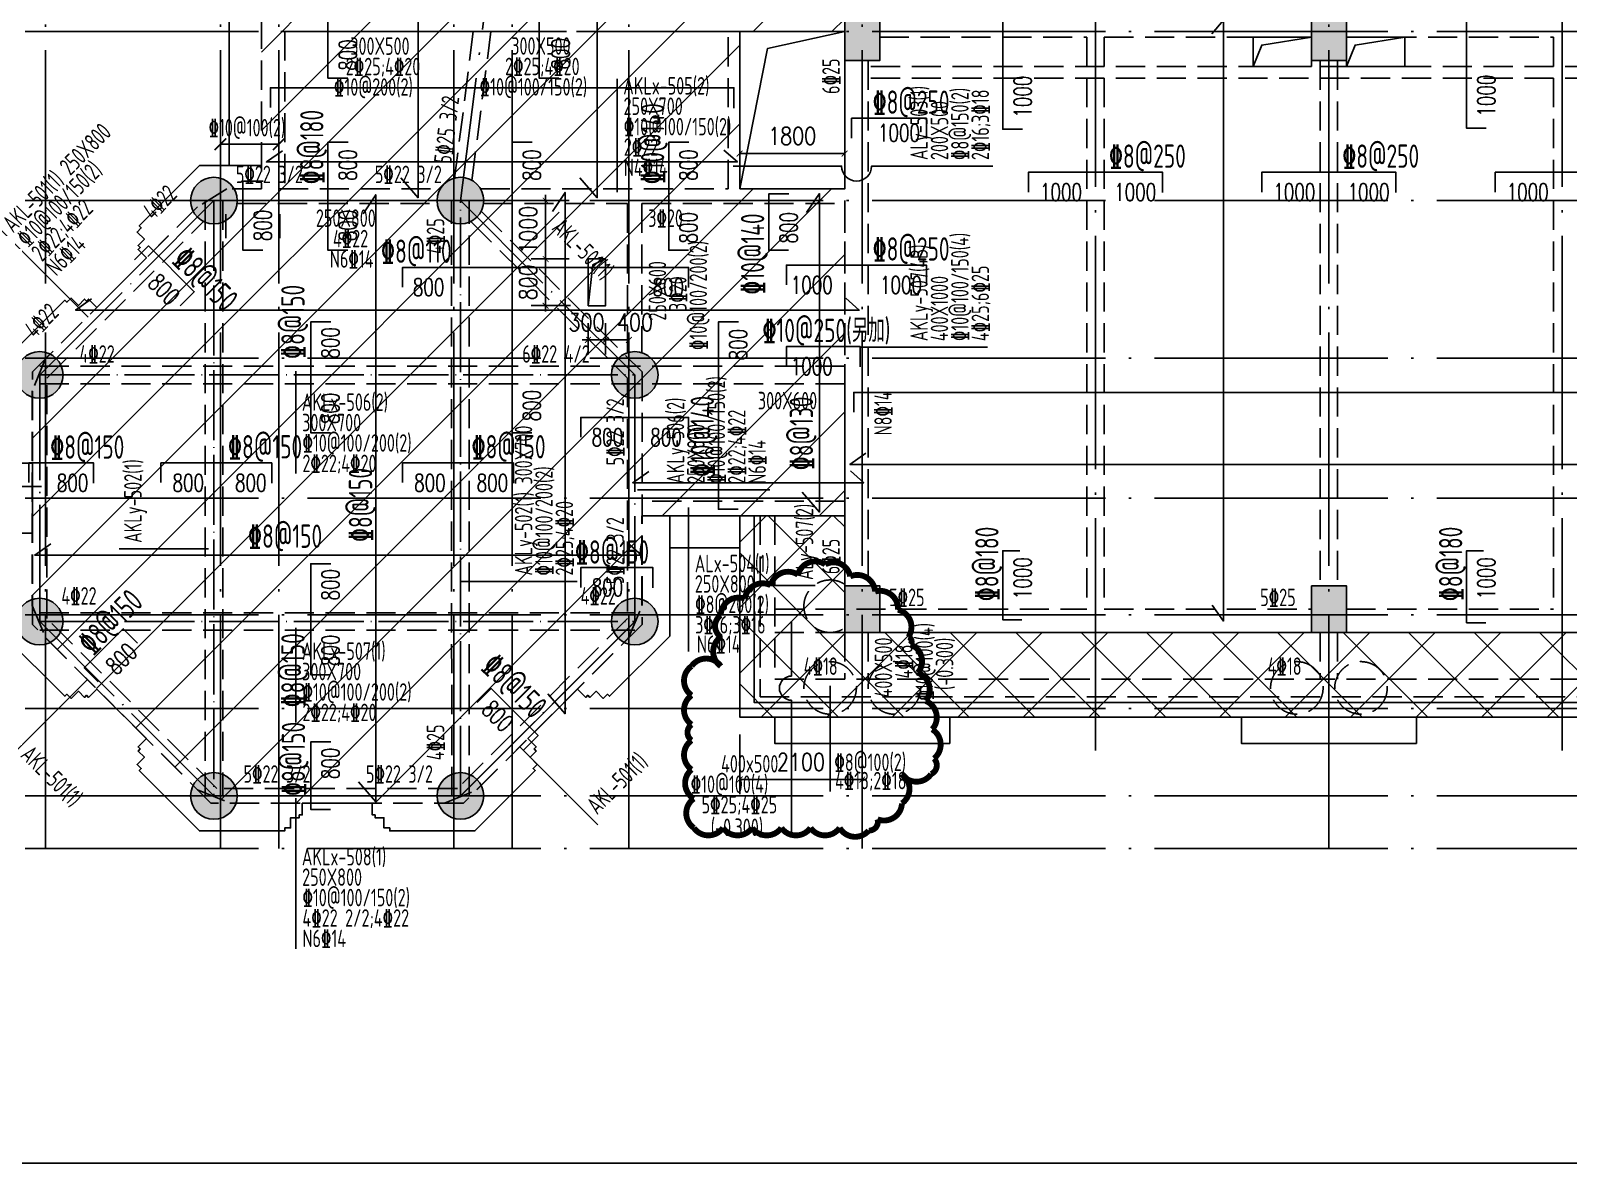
# Model space of a CAD drawing. Header units: millimetres. Extents: x 2998490 to 15040601, y 444546 to 7822218.
# Drawn here: x 14138018 to 14164373, y 7527814 to 7547220 of the extents above; entities that cross this region are included whole.
import ezdxf

# ---------------------------------------------------------------- set-up
doc = ezdxf.new("R2010")
doc.units = ezdxf.units.MM
doc.header["$LTSCALE"] = 2000
doc.linetypes.add('DASH', pattern=[0.35, 0.25, -0.1])
doc.linetypes.add('DOTE', pattern=[2.42, 2, -0.2, 0.02, -0.2])
for name, color, linetype in [('3-AXIS', 3, 'Continuous'), ('3-ban', 84, 'Continuous'), ('3-ban-hatch', 9, 'Continuous'), ('3-ban-rein', 1, 'Continuous'), ('3-ban-TEXT', 7, 'Continuous'), ('3-column-DOWN', 232, 'Continuous'), ('3-COLUMN-UP', 2, 'Continuous'), ('3-dcl', 3, 'Continuous'), ('3-dote', 43, 'DOTE'), ('3-HATCH', 8, 'Continuous'), ('3-liang-rein-X', 54, 'Continuous'), ('3-liang-rein-Y', 130, 'Continuous'), ('3-liang-R截面-X', 50, 'Continuous'), ('3-liang-R截面-Y', 70, 'Continuous'), ('3-liang-s-1', 44, 'Continuous'), ('3-liang-xu', 120, 'DASH'), ('3-装饰线脚', 7, 'Continuous'), ('DOTE', 9, 'DOTE'), ('图框', 7, 'Continuous')]:
    doc.layers.add(name, color=color, linetype=linetype)
doc.styles.add('DIM_FONT', font='SIMPLEX', dxfattribs={"width": 0.8, "bigfont": 'HZTXT'})
doc.styles.add('TJ1', font='tj-romans1.shx', dxfattribs={"width": 0.8, "bigfont": 'tj-hztxt1.shx'})
doc.styles.add('TSSD_Rein', font='Tssdeng.shx', dxfattribs={"width": 0.7, "bigfont": 'hztxt.shx'})
doc.dimstyles.new('DIMN100', dxfattribs={"dimtxt": 300, "dimasz": 100, "dimexe": 250, "dimexo": 300, "dimgap": 150, "dimtad": 1, "dimdec": 0, "dimzin": 0, "dimdsep": 46, "dimtxsty": 'DIM_FONT', "dimblk": 'ARCHTICK', "dimcen": 0.09, "dimclrt": 7, "dimazin": 2, "dimtfac": 1, "dimtdec": 0, "dimtix": 1, "dimtmove": 2, "dimatfit": 3, "dimldrblk": 'ARCHTICK', "dimfxl": 0, "dimtolj": 1, "dimtzin": 0, "dimarcsym": 0})

# ---------------------------------------------------------------- blocks, each defined once
blk = doc.blocks.new('_ArchTick')
at = {"color": 0, "linetype": 'ByBlock', "const_width": 0.15}
blk.add_lwpolyline([(-0.5, -0.5), (0.5, 0.5)], dxfattribs=at)
blk = doc.blocks.new('*D1001')
at = {"layer": '3-ban', "color": 0, "lineweight": -2}
for p, q in [((14147570, 7542209), (14147570, 7541672)), ((14147870, 7542209), (14147870, 7541672)), ((14147570, 7541922), (14147470, 7541922)), ((14147570, 7541922), (14147870, 7541922)), ((14147870, 7541922), (14147970, 7541922))]:
    blk.add_line(p, q, dxfattribs=at)
at = {"layer": 'Defpoints', "color": 0}
for p in [(14147570, 7542509), (14147870, 7542509), (14147870, 7541922)]:
    blk.add_point(p, dxfattribs=at)
at = {"layer": '3-ban', "color": 0, "lineweight": -2, "xscale": 100, "yscale": 100, "zscale": 100}
blk.add_blockref('_ArchTick', (14147570, 7541922), dxfattribs=at)
at = {"layer": '3-ban', "color": 0, "lineweight": -2, "xscale": 100, "yscale": 100, "zscale": 100, "rotation": 180}
blk.add_blockref('_ArchTick', (14147870, 7541922), dxfattribs=at)
at = {"layer": '3-ban', "color": 7, "insert": (14147544, 7542222), "char_height": 300, "attachment_point": 5, "style": 'DIM_FONT'}
blk.add_mtext('\\A1;300', dxfattribs=at)
blk = doc.blocks.new('*D1002')
at = {"layer": '3-ban', "color": 0, "lineweight": -2}
for p, q in [((14147870, 7542209), (14147870, 7541672)), ((14147870, 7541922), (14148270, 7541922)), ((14148270, 7542004), (14148270, 7541672))]:
    blk.add_line(p, q, dxfattribs=at)
at = {"layer": 'Defpoints', "color": 0}
for p in [(14147870, 7542509), (14148270, 7542304), (14148270, 7541922)]:
    blk.add_point(p, dxfattribs=at)
at = {"layer": '3-ban', "color": 0, "lineweight": -2, "xscale": 100, "yscale": 100, "zscale": 100, "rotation": 180}
blk.add_blockref('_ArchTick', (14147870, 7541922), dxfattribs=at)
at = {"layer": '3-ban', "color": 0, "lineweight": -2, "xscale": 100, "yscale": 100, "zscale": 100}
blk.add_blockref('_ArchTick', (14148270, 7541922), dxfattribs=at)
at = {"layer": '3-ban', "color": 7, "insert": (14148375, 7542222), "char_height": 300, "attachment_point": 5, "style": 'DIM_FONT'}
blk.add_mtext('\\A1;400', dxfattribs=at)
blk = doc.blocks.new('*D1003')
at = {"layer": '3-ban', "color": 0, "lineweight": -2}
for p, q in [((14147247, 7544309), (14146593, 7544309)), ((14146843, 7544309), (14146843, 7544409)), ((14146843, 7544309), (14146843, 7543309)), ((14147247, 7543309), (14146593, 7543309)), ((14146843, 7543309), (14146843, 7543209))]:
    blk.add_line(p, q, dxfattribs=at)
at = {"layer": 'Defpoints', "color": 0}
for p in [(14147547, 7544309), (14146843, 7543309), (14147547, 7543309)]:
    blk.add_point(p, dxfattribs=at)
at = {"layer": '3-ban', "color": 0, "lineweight": -2, "xscale": 100, "yscale": 100, "zscale": 100}
for p, rotation in [((14146843, 7544309), 270), ((14146843, 7543309), 90)]:
    blk.add_blockref('_ArchTick', p, dxfattribs=dict(at, rotation=rotation))
at = {"layer": '3-ban', "color": 7, "insert": (14146543, 7543809), "char_height": 300, "attachment_point": 5, "rotation": 90, "style": 'DIM_FONT'}
blk.add_mtext('\\A1;1000', dxfattribs=at)
blk = doc.blocks.new('*D1004')
at = {"layer": '3-ban', "color": 0, "lineweight": -2}
for p, q in [((14147247, 7543309), (14146593, 7543309)), ((14146843, 7543309), (14146843, 7543409)), ((14146843, 7543309), (14146843, 7542509)), ((14147270, 7542509), (14146593, 7542509)), ((14146843, 7542509), (14146843, 7542409))]:
    blk.add_line(p, q, dxfattribs=at)
at = {"layer": 'Defpoints', "color": 0}
for p in [(14147547, 7543309), (14146843, 7542509), (14147570, 7542509)]:
    blk.add_point(p, dxfattribs=at)
at = {"layer": '3-ban', "color": 0, "lineweight": -2, "xscale": 100, "yscale": 100, "zscale": 100}
for p, rotation in [((14146843, 7543309), 270), ((14146843, 7542509), 90)]:
    blk.add_blockref('_ArchTick', p, dxfattribs=dict(at, rotation=rotation))
at = {"layer": '3-ban', "color": 7, "insert": (14146543, 7542909), "char_height": 300, "attachment_point": 5, "rotation": 90, "style": 'DIM_FONT'}
blk.add_mtext('\\A1;800', dxfattribs=at)
blk = doc.blocks.new('*D1073')
at = {"layer": '3-liang-rein-X', "color": 0, "lineweight": -2}
for p, q in [((14141270, 7545252), (14141270, 7545775)), ((14142270, 7545252), (14142270, 7545775)), ((14141270, 7545275), (14142270, 7545275))]:
    blk.add_line(p, q, dxfattribs=at)
at = {"layer": 'Defpoints', "color": 0}
for p in [(14142270, 7545275), (14141270, 7544652), (14142270, 7544652)]:
    blk.add_point(p, dxfattribs=at)
at = {"layer": '3-liang-rein-X', "color": 0, "lineweight": -2, "xscale": 200, "yscale": 200, "zscale": 200, "rotation": 180}
blk.add_blockref('_ArchTick', (14141270, 7545275), dxfattribs=at)
at = {"layer": '3-liang-rein-X', "color": 0, "lineweight": -2, "xscale": 200, "yscale": 200, "zscale": 200}
blk.add_blockref('_ArchTick', (14142270, 7545275), dxfattribs=at)
blk = doc.blocks.new('*D1665')
at = {"layer": '3-ban', "color": 0, "lineweight": -2}
for p, q in [((14150170, 7545374), (14150170, 7544865)), ((14151970, 7545374), (14151970, 7544865)), ((14150170, 7545115), (14151970, 7545115))]:
    blk.add_line(p, q, dxfattribs=at)
at = {"layer": 'Defpoints', "color": 0}
for p in [(14150170, 7545674), (14151970, 7545674), (14151970, 7545115)]:
    blk.add_point(p, dxfattribs=at)
at = {"layer": '3-ban', "color": 0, "lineweight": -2, "xscale": 100, "yscale": 100, "zscale": 100, "rotation": 180}
blk.add_blockref('_ArchTick', (14150170, 7545115), dxfattribs=at)
at = {"layer": '3-ban', "color": 0, "lineweight": -2, "xscale": 100, "yscale": 100, "zscale": 100}
blk.add_blockref('_ArchTick', (14151970, 7545115), dxfattribs=at)
at = {"layer": '3-ban', "color": 7, "insert": (14151070, 7545415), "char_height": 300, "attachment_point": 5, "style": 'DIM_FONT'}
blk.add_mtext('\\A1;1800', dxfattribs=at)
blk = doc.blocks.new('*D1945')
at = {"layer": '3-ban', "color": 0, "lineweight": -2}
for p, q in [((14150170, 7535159), (14150170, 7534139)), ((14152270, 7535159), (14152270, 7534139)), ((14150170, 7534389), (14152270, 7534389))]:
    blk.add_line(p, q, dxfattribs=at)
at = {"layer": 'Defpoints', "color": 0}
for p in [(14150170, 7535459), (14152270, 7535459), (14152270, 7534389)]:
    blk.add_point(p, dxfattribs=at)
at = {"layer": '3-ban', "color": 0, "lineweight": -2, "xscale": 100, "yscale": 100, "zscale": 100, "rotation": 180}
blk.add_blockref('_ArchTick', (14150170, 7534389), dxfattribs=at)
at = {"layer": '3-ban', "color": 0, "lineweight": -2, "xscale": 100, "yscale": 100, "zscale": 100}
blk.add_blockref('_ArchTick', (14152270, 7534389), dxfattribs=at)
at = {"layer": '3-ban', "color": 7, "insert": (14151220, 7534689), "char_height": 300, "attachment_point": 5, "style": 'DIM_FONT'}
blk.add_mtext('\\A1;2100', dxfattribs=at)

msp = doc.modelspace()

# ---------------------------------------------------------------- hatches: boundary and pattern name
at = {"layer": '3-ban-hatch'}
h = msp.add_hatch(dxfattribs=at)
h.set_pattern_fill('ANSI31', color=8, scale=300, style=0)
h.set_pattern_definition([(45, (14.5, 0), (-673.51921, 673.51921), [])])
h.paths.add_polyline_path([(14141970.3, 7550908.7), (14141970.3, 7544508.7), (14141381.5, 7544508.7), (14140876.7, 7544204.1), (14138273.2, 7541601.4), (14138044.1, 7541047.3), (14138044.1, 7537368.4), (14138274.4, 7536814.8), (14140876.5, 7534212.8), (14141430.6, 7533983.7), (14145109.9, 7533983.7), (14145663.9, 7534212.9), (14148265.6, 7536814.6), (14148495.3, 7537368.4), (14148495.3, 7538908.7), (14151970.3, 7538908.7), (14151970.3, 7544508.7), (14150170.3, 7544508.7), (14150170.3, 7547206.7), (14151970.3, 7547208.7), (14151970.3, 7547508.7), (14214820.3, 7547508.7), (14214820.3, 7550908.7)])
h = msp.add_hatch(dxfattribs=at)
h.set_pattern_fill('ANSI37', color=8, scale=250, style=0)
h.paths.add_polyline_path([(14214820.3, 7536908.7), (14214820.3, 7538208.7), (14217620.3, 7538208.7), (14217620.3, 7535458.5), (14150170.3, 7535458.5), (14150170.3, 7538908.7), (14151970.3, 7538908.7), (14151970.3, 7536908.7)])
at = {"layer": '3-HATCH'}
for points in [[(14151970.3, 7547508.7), (14152570.3, 7547508.7), (14152570.3, 7546708.7), (14151970.3, 7546708.7)], [(14159970.3, 7547508.7), (14160570.3, 7547508.7), (14160570.3, 7546708.7), (14159970.3, 7546708.7)], [(14151970.3, 7537708.7), (14152570.3, 7537708.7), (14152570.3, 7536908.7), (14151970.3, 7536908.7)], [(14159970.3, 7537708.7), (14160570.3, 7537708.7), (14160570.3, 7536908.7), (14159970.3, 7536908.7)]]:
    msp.add_hatch(color=256, dxfattribs=at).paths.add_polyline_path(points)
h = msp.add_hatch(color=256, dxfattribs=at)
edge = h.paths.add_edge_path()
edge.add_arc((14141158, 7544308.7), 400, 0, 360)
h = msp.add_hatch(color=256, dxfattribs=at)
edge = h.paths.add_edge_path()
edge.add_arc((14145383, 7544308.7), 400, 0, 360)
h = msp.add_hatch(color=256, dxfattribs=at)
edge = h.paths.add_edge_path()
edge.add_arc((14138170.5, 7541321.2), 400, 0, 360)
h = msp.add_hatch(color=256, dxfattribs=at)
edge = h.paths.add_edge_path()
edge.add_arc((14148370.5, 7541321.2), 400, 0, 360)
h = msp.add_hatch(color=256, dxfattribs=at)
edge = h.paths.add_edge_path()
edge.add_arc((14138170.5, 7537096.2), 400, 0, 360)
h = msp.add_hatch(color=256, dxfattribs=at)
edge = h.paths.add_edge_path()
edge.add_arc((14148370.5, 7537096.2), 400, 0, 360)
h = msp.add_hatch(color=256, dxfattribs=at)
edge = h.paths.add_edge_path()
edge.add_arc((14141158, 7534108.7), 400, 0, 360)
h = msp.add_hatch(color=256, dxfattribs=at)
edge = h.paths.add_edge_path()
edge.add_arc((14145383, 7534108.7), 400, 0, 360)

# ---------------------------------------------------------------- linework, layer by layer
at = {"layer": '3-AXIS', "color": 15, "linetype": 'DOTE'}
for p, q in [((14138270.3, 7533208.7), (14138270.3, 7563140.9)), ((14141269.9, 7533208.7), (14141269.9, 7563140.9)), ((14142270.3, 7533208.7), (14142270.3, 7563140.9)), ((14145270.8, 7533208.7), (14145270.8, 7563140.9)), ((14146270.3, 7533208.7), (14146270.3, 7563140.9)), ((14148270.3, 7533208.7), (14148270.3, 7563140.9)), ((14152270.3, 7533208.7), (14152270.3, 7563140.9)), ((14160270.3, 7533208.7), (14160270.3, 7563140.9)), ((14146270.3, 7551208.7), (14145382.3, 7544308.1)), ((14214520.3, 7547208.7), (14134833, 7547208.7)), ((14214520.3, 7544308.7), (14134833, 7544308.7)), ((14214520.3, 7541608.7), (14134833, 7541608.7)), ((14214520.3, 7539208.7), (14134833, 7539208.7)), ((14214520.3, 7537208.7), (14134833, 7537208.7)), ((14214520.3, 7535608.7), (14134833, 7535608.7)), ((14214520.3, 7534108.7), (14134833, 7534108.7)), ((14214520.3, 7533208.7), (14134833, 7533208.7))]:
    msp.add_line(p, q, dxfattribs=at)
at = {"layer": '3-ban', "color": 1, "const_width": 100}
msp.add_lwpolyline([(14152532.2, 7533708.4, 0.5205671), (14152951.1, 7533981.5, 0.5205671), (14152951.1, 7534481.5, 0.5205671), (14153451.1, 7534481.5, 0.5205671), (14153500.9, 7534749.6, 0.5205671), (14153469.7, 7535248.6, 0.5205671), (14153358.8, 7535736.1, 0.5205671), (14153222.3, 7536217.1, 0.5205671), (14153099.4, 7536701.8, 0.5205671), (14153062.3, 7536831.8, 0.5205671), (14152882.7, 7537298.5, 0.5205671), (14152491.4, 7537609.8, 0.5205671), (14152063.8, 7537868.8, 0.5205671), (14151636.6, 7538073.9, 0.5205671), (14151168.4, 7537898.4, 0.5205671), (14150702.5, 7537717, 0.5205671), (14150258.8, 7537486.5, 0.5205671), (14149845.7, 7537204.8, 0.5205671), (14149845.7, 7536831.8, 0.5205671), (14149845.7, 7536331.8, 0.5205671), (14149345.7, 7536331.8, 0.5205671), (14149345.7, 7535831.8, 0.5205671), (14149345.7, 7535331.8, 0.5205671), (14149345.7, 7535060.1, 0.5205671), (14149345.7, 7534560.1, 0.5205671), (14149383.8, 7534061.5, 0.5205671), (14149383.8, 7533561.5, 0.5205671), (14149883.8, 7533561.5, 0.5205671), (14150383.8, 7533561.5, 0.5205671), (14150883.8, 7533561.5, 0.5205671), (14151383.8, 7533561.5, 0.5205671), (14151883.8, 7533561.5, 0.5205671), (14152381.6, 7533514.8, 0.5205671)], format="xyb", close=True, dxfattribs=at)
at = {"layer": '3-ban-rein'}
for points in [[(14143450.9, 7546408.7), (14143112.9, 7546408.7), (14143112.9, 7551169.1), (14143458.9, 7551169.1)], [(14144439.9, 7550837.1), (14144657.9, 7551162.7), (14144657.9, 7544358.7), (14144360.4, 7544700.8)], [(14147068.5, 7546408.7), (14146730.6, 7546408.7), (14146730.6, 7551169.1), (14147076.6, 7551169.1)], [(14147510.5, 7550837.1), (14147728.5, 7551162.7), (14147728.5, 7544358.7), (14147431, 7544700.8)], [(14155017.8, 7545533), (14154679.8, 7545533), (14154679.8, 7548508.7), (14155025.8, 7548508.7)], [(14162967.8, 7545550.4), (14162629.8, 7545550.4), (14162629.8, 7548508.7), (14162975.8, 7548508.7)], [(14158271.2, 7537377.4), (14158464.6, 7537103.7), (14158464.6, 7547399), (14158261.6, 7547169.6)], [(14142126.5, 7545903.9), (14142126.5, 7546241.9), (14150071.3, 7546241.9), (14150071.3, 7545895.8)], [(14152089.4, 7545381.4), (14152089.4, 7545719.3), (14153370.3, 7545719.3), (14153370.3, 7545373.3)], [(14143450.9, 7543458.7), (14143112.9, 7543458.7), (14143112.9, 7545308.7), (14143458.9, 7545308.7)], [(14146605.8, 7540331.7), (14146267.8, 7540331.7), (14146267.8, 7545308.7), (14146613.8, 7545308.7)], [(14149291.8, 7543458.7), (14148953.8, 7543458.7), (14148953.8, 7545308.7), (14149299.8, 7545308.7)], [(14142332.3, 7545164.5), (14142058.6, 7544971.1), (14150129.9, 7544971.1), (14149900.6, 7545174.2)], [(14155120.3, 7544456.1), (14155120.3, 7544794), (14157420.3, 7544794), (14157420.3, 7544448)], [(14159120.3, 7544456.1), (14159120.3, 7544794), (14161420.3, 7544794), (14161420.3, 7544448)], [(14163120.3, 7544456.1), (14163120.3, 7544794), (14165420.3, 7544794), (14165420.3, 7544448)], [(14141993.2, 7543458.7), (14141655.2, 7543458.7), (14141655.2, 7544640.5), (14142001.3, 7544640.5)], [(14143713.4, 7544083.1), (14143931.4, 7544408.6), (14143931.4, 7534008.7), (14143633.9, 7534350.8)], [(14146959.5, 7544123.4), (14147177.5, 7544449), (14147177.5, 7535517.2), (14146880, 7535859.3)], [(14151006.4, 7543458.7), (14150668.5, 7543458.7), (14150668.5, 7544424.7), (14151014.5, 7544424.7)], [(14151317.7, 7544103.2), (14151535.7, 7544428.8), (14151535.7, 7538971.1), (14151238.2, 7539313.2)], [(14139798.7, 7543293.1), (14140037.7, 7543532), (14140821.5, 7542748.3), (14140576.8, 7542503.6)], [(14144390.6, 7542827.2), (14144390.6, 7543165.1), (14149295.3, 7543165.1), (14149295.3, 7542819.1)], [(14150970.3, 7542866), (14150970.3, 7543204), (14153370.3, 7543204), (14153370.3, 7542858)], [(14139060.9, 7542625.8), (14138787.2, 7542432.4), (14152219.6, 7542432.4), (14151990.2, 7542635.5)], [(14143153.9, 7540331.7), (14142815.9, 7540331.7), (14142815.9, 7542231.7), (14143162, 7542231.7)], [(14150142.7, 7539021), (14149804.7, 7539021), (14149804.7, 7542231.7), (14150150.8, 7542231.7)], [(14150970.3, 7541469.9), (14150970.3, 7541807.9), (14152238, 7541807.9), (14152238, 7541461.9)], [(14152126.5, 7540684.9), (14152126.5, 7541022.8), (14214717.7, 7541022.8), (14214717.7, 7540676.8)], [(14147445.3, 7540256), (14147445.3, 7540594), (14149295.4, 7540594), (14149295.4, 7540248)], [(14137982.3, 7539475.9), (14137982.3, 7539813.9), (14139094.1, 7539813.9), (14139094.1, 7539467.9)], [(14140250, 7539475.9), (14140250, 7539813.9), (14142150, 7539813.9), (14142150, 7539467.9)], [(14144390.6, 7539475.9), (14144390.6, 7539813.9), (14146290.6, 7539813.9), (14146290.6, 7539467.9)], [(14152332.3, 7539983.4), (14152058.6, 7539790), (14214719.7, 7539790), (14214490.4, 7539993.1)], [(14148609.9, 7539668.9), (14148336.3, 7539475.4), (14152296.9, 7539475.4), (14152067.6, 7539678.5)], [(14138359.8, 7538427.7), (14138086.1, 7538234.3), (14148484.4, 7538234.3), (14148255.1, 7538437.4)], [(14154971.9, 7538308.7), (14154679.8, 7538308.7), (14154679.8, 7537125.9), (14155009.1, 7537125.9)], [(14162921.9, 7538308.7), (14162629.8, 7538308.7), (14162629.8, 7537074.1), (14162959.1, 7537074.1)], [(14143153.9, 7536185.7), (14142815.9, 7536185.7), (14142815.9, 7538085.7), (14143162, 7538085.7)], [(14147445.3, 7537682), (14147445.3, 7538020), (14148682.7, 7538020), (14148682.7, 7537674)], [(14139174.5, 7536064.9), (14138935.6, 7536303.9), (14139602.9, 7536971.2), (14139847.6, 7536726.5)], [(14145672.6, 7535707.7), (14145911.6, 7535946.7), (14146714.6, 7535143.6), (14146469.9, 7534899)], [(14143153.9, 7533876), (14142815.9, 7533876), (14142815.9, 7535033.8), (14143162, 7535033.8)]]:
    msp.add_lwpolyline(points, dxfattribs=at)
at = {"layer": '3-column-DOWN'}
for points in [[(14151970.3, 7547508.7), (14152570.3, 7547508.7), (14152570.3, 7546708.7), (14151970.3, 7546708.7)], [(14159970.3, 7547508.7), (14160570.3, 7547508.7), (14160570.3, 7546708.7), (14159970.3, 7546708.7)], [(14151970.3, 7537708.7), (14152570.3, 7537708.7), (14152570.3, 7536908.7), (14151970.3, 7536908.7)], [(14159970.3, 7537708.7), (14160570.3, 7537708.7), (14160570.3, 7536908.7), (14159970.3, 7536908.7)]]:
    msp.add_lwpolyline(points, close=True, dxfattribs=at)
at = {"layer": '3-COLUMN-UP'}
for points in [[(14151970.3, 7547508.7), (14152570.3, 7547508.7), (14152570.3, 7546708.7), (14151970.3, 7546708.7)], [(14159970.3, 7547508.7), (14160570.3, 7547508.7), (14160570.3, 7546708.7), (14159970.3, 7546708.7)], [(14151970.3, 7537708.7), (14152570.3, 7537708.7), (14152570.3, 7536908.7), (14151970.3, 7536908.7)], [(14159970.3, 7537708.7), (14160570.3, 7537708.7), (14160570.3, 7536908.7), (14159970.3, 7536908.7)]]:
    msp.add_lwpolyline(points, close=True, dxfattribs=at)
for centre in [(14141158, 7544308.7), (14145383, 7544308.7), (14138170.5, 7541321.2), (14148370.5, 7541321.2), (14138170.5, 7537096.2), (14148370.5, 7537096.2), (14141158, 7534108.7), (14145383, 7534108.7)]:
    msp.add_circle(centre, 400, dxfattribs=at)
at = {"layer": '3-dcl', "linetype": 'DASH'}
msp.add_lwpolyline([(14141970.3, 7550908.7), (14141970.3, 7544508.7), (14141381.5, 7544508.7), (14140876.7, 7544204.1), (14138273.2, 7541601.4), (14138044.1, 7541047.3), (14138044.1, 7537368.4), (14138274.4, 7536814.8), (14140876.5, 7534212.8), (14141430.6, 7533983.7), (14145109.9, 7533983.7), (14145663.9, 7534212.9), (14148265.6, 7536814.6), (14148495.3, 7537368.4), (14148495.3, 7538908.7), (14151970.3, 7538908.7), (14151970.3, 7544508.7), (14150170.3, 7544508.7), (14150170.3, 7547206.7), (14151970.3, 7547208.7), (14151970.3, 7547508.7), (14214820.3, 7547508.7), (14214820.3, 7550908.7), (14141970.3, 7550908.7)], dxfattribs=at)
at = {"layer": '3-dcl'}
msp.add_lwpolyline([(14214820.3, 7536908.7), (14214820.3, 7538208.7), (14217620.3, 7538208.7), (14217620.3, 7535458.5), (14150170.3, 7535458.5), (14150170.3, 7538908.7), (14151970.3, 7538908.7), (14151970.3, 7536908.7)], close=True, dxfattribs=at)
at = {"layer": '3-dote'}
for p, q in [((14156270.3, 7563065.1), (14156270.3, 7534883.5)), ((14164270.3, 7563065.1), (14164270.3, 7534883.5))]:
    msp.add_line(p, q, dxfattribs=at)
at = {"layer": '3-liang-rein-X'}
for p, q in [((14141364.5, 7544078), (14141364.5, 7543667.3)), ((14142284.8, 7544078), (14142284.8, 7543667.3))]:
    msp.add_line(p, q, dxfattribs=at)
at = {"layer": '3-liang-R截面-X'}
for p, q in [((14148070.9, 7546394.3), (14148070.9, 7544453.3)), ((14142561.9, 7541387), (14142561.9, 7539635.3)), ((14149293.2, 7539050.8), (14149293.2, 7536580.3)), ((14151058.2, 7536161.8), (14151058.2, 7537102.5)), ((14142561.9, 7536985.7), (14142561.9, 7535368.4)), ((14151722.1, 7535993), (14151722.1, 7534185.1)), ((14151058.2, 7533444), (14151058.2, 7535747.3)), ((14142561.9, 7534071.6), (14142561.9, 7531490.1))]:
    msp.add_line(p, q, dxfattribs=at)
msp.add_arc((14151058.2, 7535954.6), 207.2, 90, 270, dxfattribs=at)
at = {"layer": '3-liang-R截面-Y'}
for p, q in [((14147074.4, 7544112.2), (14146422.3, 7543460.1)), ((14137422.4, 7543889.4), (14138999.2, 7542312.6)), ((14152238.7, 7541796.2), (14154419.2, 7541796.2)), ((14135828.7, 7539409.3), (14138204.7, 7539409.3)), ((14148415.6, 7539352.2), (14150685.8, 7539352.2)), ((14139534.6, 7538340.1), (14141064.5, 7538340.1)), ((14145371.1, 7537779.6), (14147385.1, 7537779.6)), ((14151465.7, 7537714.1), (14150660.7, 7537714.1)), ((14138996.9, 7536106.8), (14137667.6, 7534777.5)), ((14146409.5, 7534943.9), (14147738.8, 7533614.6))]:
    msp.add_line(p, q, dxfattribs=at)
msp.add_lwpolyline([(14154510.8, 7544900), (14152431, 7544900, -1), (14151917.4, 7544900), (14150055.7, 7544900)], format="xyb", dxfattribs=at)
at = {"layer": '3-liang-s-1'}
for points in [[(14150420.4, 7559308.7), (14151970.3, 7559308.7), (14151970.3, 7561508.7), (14214820.3, 7561508.7), (14214820.3, 7536908.7), (14151970.3, 7536908.7), (14151970.3, 7538908.7), (14150420.4, 7538908.7)], [(14150170.3, 7560058.7), (14141420.3, 7560058.7), (14141420.3, 7544908.7)], [(14150170.3, 7544508.7), (14150645, 7546914.7), (14151970.3, 7547206.7)], [(14158970.3, 7546608.7), (14159120.3, 7546975.3), (14159970.3, 7547108.7)], [(14160570.3, 7546608.7), (14160720.3, 7546975.3), (14161570.3, 7547108.7)], [(14141970.3, 7544908.7), (14140909.5, 7544908.7), (14139876.4, 7543875.6), (14139911.8, 7543840.2), (14139841.1, 7543769.5), (14139964.8, 7543645.8), (14139858.7, 7543539.7), (14139894.1, 7543504.4), (14139858.7, 7543469), (14140000.2, 7543327.6), (14139151.6, 7542479.1), (14139010.2, 7542620.5), (14138974.9, 7542585.1), (14138939.5, 7542620.5), (14138833.4, 7542514.4), (14138709.7, 7542638.2), (14138639, 7542567.4), (14138603.6, 7542602.8), (14137570.5, 7541569.7)], [(14147570.3, 7542508.7), (14147653.6, 7543211), (14147870.3, 7543308.7)], [(14137845.5, 7539808.7), (14138045.5, 7539808.7), (14138045.5, 7538608.7), (14137845.5, 7538608.7)], [(14137570.5, 7536847.7), (14138603.6, 7535814.6), (14138639, 7535849.9), (14138709.7, 7535779.2), (14138833.4, 7535903), (14138939.5, 7535796.9), (14138974.9, 7535832.3), (14139010.2, 7535796.9), (14139151.6, 7535938.3), (14140000.2, 7535089.8), (14139858.7, 7534948.4), (14139894.1, 7534913), (14139858.7, 7534877.7), (14139964.8, 7534771.6), (14139841.1, 7534647.9), (14139911.8, 7534577.1), (14139876.4, 7534541.8), (14140909.5, 7533508.7), (14142370.5, 7533508.7), (14142370.5, 7533558.7), (14142470.5, 7533558.7), (14142470.5, 7533733.7), (14142620.5, 7533733.7), (14142620.5, 7533783.7), (14142670.5, 7533783.7), (14142670.5, 7533983.7), (14143870.5, 7533983.7), (14143870.5, 7533783.7), (14143920.5, 7533783.7), (14143920.5, 7533733.7), (14144070.5, 7533733.7), (14144070.5, 7533558.7), (14144170.5, 7533558.7), (14144170.5, 7533508.7), (14145631.5, 7533508.7), (14146664.6, 7534541.8), (14146629.3, 7534577.1), (14146700, 7534647.9), (14146576.3, 7534771.6), (14146682.3, 7534877.7), (14146647, 7534913), (14146682.3, 7534948.4), (14146540.9, 7535089.8), (14147389.4, 7535938.3), (14147530.8, 7535796.9), (14147566.2, 7535832.3), (14147601.6, 7535796.9), (14147707.6, 7535903), (14147831.4, 7535779.2), (14147902.1, 7535849.9), (14147937.4, 7535814.6), (14148970.5, 7536847.7), (14148970.5, 7538908.7), (14151970.3, 7538908.7), (14151970.3, 7537708.7)], [(14150420.3, 7538908.7), (14150420.3, 7538908.7), (14150420.3, 7535708.5), (14217370.3, 7535708.5), (14217370.3, 7537958.7), (14214820.3, 7537958.7)], [(14148971.5, 7538358.7), (14150170.3, 7538358.7), (14150170.3, 7535458.5), (14217620.3, 7535458.5), (14217620.3, 7538208.7), (14214820.3, 7538208.7)], [(14150770, 7535458.5), (14150770, 7535008.4), (14153770.7, 7535008.4), (14153770.7, 7535458.5)], [(14158770, 7535458.5), (14158770, 7535008.4), (14161770.7, 7535008.4), (14161770.7, 7535458.5)]]:
    msp.add_lwpolyline(points, dxfattribs=at)
for points in [[(14150170.3, 7544508.7), (14151970.3, 7544508.7), (14151970.3, 7547208.7), (14150170.3, 7547208.7)], [(14158970.3, 7546608.7), (14159970.3, 7546608.7), (14159970.3, 7547108.7), (14158970.3, 7547108.7)], [(14160570.3, 7546608.7), (14161570.3, 7546608.7), (14161570.3, 7547108.7), (14160570.3, 7547108.7)], [(14147570.3, 7542508.7), (14147870.3, 7542508.7), (14147870.3, 7543308.7), (14147570.3, 7543308.7)]]:
    msp.add_lwpolyline(points, close=True, dxfattribs=at)
at = {"layer": '3-liang-xu'}
for p, q in [((14141970.3, 7550908.7), (14141970.3, 7544508.7)), ((14145603.8, 7547208.7), (14142270.3, 7547208.7)), ((14142370.3, 7547208.7), (14142370.3, 7544508.7)), ((14145603.8, 7547208.7), (14145284.2, 7544695.8)), ((14145578.5, 7544656.6), (14145904.4, 7547208.7)), ((14149970.3, 7547208.7), (14145904.4, 7547208.7)), ((14149970.3, 7544508.7), (14149970.3, 7547208.7)), ((14151970.3, 7547208.7), (14150170.3, 7547208.7)), ((14150170.3, 7544508.7), (14150170.3, 7547208.7)), ((14152570.3, 7547108.7), (14156120.3, 7547108.7)), ((14156120.3, 7547108.7), (14156120.3, 7537308.7)), ((14156420.3, 7547108.7), (14159970.3, 7547108.7)), ((14156420.3, 7547108.7), (14156420.3, 7537308.7)), ((14160570.3, 7547108.7), (14164120.3, 7547108.7)), ((14164120.3, 7547108.7), (14164120.3, 7537308.7)), ((14151970.3, 7546708.7), (14151970.3, 7544508.7)), ((14152370.3, 7546708.7), (14152370.3, 7537708.7)), ((14214520.3, 7546608.7), (14152370.3, 7546608.7)), ((14160120.3, 7546708.7), (14160120.3, 7537708.7)), ((14160420.3, 7546708.7), (14160420.3, 7537708.7)), ((14214520.3, 7546408.7), (14152370.3, 7546408.7)), ((14141504.2, 7544508.7), (14141970.3, 7544508.7)), ((14142270.3, 7544508.7), (14145036.2, 7544508.7)), ((14145728.3, 7544508.7), (14149970.3, 7544508.7)), ((14150170.3, 7544508.7), (14151970.3, 7544508.7)), ((14141008, 7544308.7), (14141008, 7534108.7)), ((14141308, 7544308.7), (14141308, 7534108.7)), ((14141554.7, 7544258.7), (14144985.3, 7544258.7)), ((14145233, 7534108.7), (14145232.3, 7544308)), ((14145533, 7534108.7), (14145532.3, 7544308.1)), ((14145779.2, 7544258.7), (14148245.3, 7544258.7)), ((14148245.3, 7544258.7), (14148245.3, 7541700)), ((14148495.3, 7544258.7), (14148495.3, 7541700)), ((14148495.3, 7544258.7), (14151970.3, 7544258.7)), ((14151970.3, 7544258.7), (14151970.3, 7541431.7)), ((14138170.5, 7541471.2), (14151955.8, 7541471.2)), ((14138170.5, 7541171.2), (14151955.8, 7541171.2)), ((14151970.3, 7541131.7), (14151970.3, 7539158.7)), ((14151970.3, 7539158.7), (14148495.3, 7539158.7)), ((14151970.3, 7538908.7), (14148495.3, 7538908.7)), ((14150520.3, 7538908.7), (14150520.3, 7535808.5)), ((14150770.3, 7538908.7), (14150770.3, 7536108.5)), ((14151970.3, 7538908.7), (14151970.3, 7537708.7)), ((14138170.5, 7537246.2), (14148370.5, 7537246.2)), ((14150770.3, 7537308.7), (14156120.3, 7537308.7)), ((14156420.3, 7537308.7), (14159970.3, 7537308.7)), ((14160570.3, 7537308.7), (14164120.3, 7537308.7)), ((14138170.5, 7536946.2), (14148370.5, 7536946.2)), ((14150770.3, 7536908.7), (14159970.3, 7536908.7)), ((14151970.3, 7536908.7), (14151970.3, 7536108.5)), ((14152370.3, 7536908.7), (14152370.3, 7536108.5)), ((14160120.3, 7536908.7), (14160120.3, 7536108.5)), ((14160420.3, 7536908.7), (14160420.3, 7536108.5)), ((14160570.3, 7536908.7), (14167970.3, 7536908.7)), ((14150770.3, 7536108.5), (14216970.3, 7536108.5)), ((14150520.3, 7535808.5), (14217270.3, 7535808.5))]:
    msp.add_line(p, q, dxfattribs=at)
for points in [[(14145740.1, 7544128.4), (14148495.5, 7541373), (14148495.5, 7537044.4), (14145434.8, 7533983.7), (14141106.3, 7533983.7), (14138045.5, 7537044.4), (14138045.5, 7541373), (14140801, 7544128.4)], [(14145563.3, 7543951.6), (14148245.5, 7541269.4), (14148245.5, 7537148), (14145331.2, 7534233.7), (14141209.8, 7534233.7), (14138295.5, 7537148), (14138295.5, 7541269.4), (14140977.8, 7543951.6)]]:
    msp.add_lwpolyline(points, dxfattribs=at)
at = {"layer": '3-装饰线脚', "linetype": 'DASH'}
for centre in [(14151720.3, 7535958.7), (14152820.3, 7535958.7), (14159720.3, 7535958.7), (14160820.3, 7535958.7)]:
    msp.add_circle(centre, 450, dxfattribs=at)
msp.add_arc((14151720.3, 7537358.7), 450, 56.25101, 303.74899, dxfattribs=at)
at = {"layer": 'DOTE', "ltscale": 0.3}
for p, q in [((14141158, 7544308.7), (14141158, 7534108.7)), ((14145383, 7534108.7), (14145382.3, 7544308.1)), ((14138170.5, 7541321.2), (14148370.5, 7541321.2)), ((14138170.5, 7537096.2), (14148370.5, 7537096.2))]:
    msp.add_line(p, q, dxfattribs=at)
at = {"layer": 'DOTE', "ltscale": 0.5}
msp.add_lwpolyline([(14148370.5, 7541321.2), (14148370.5, 7537096.2), (14145383, 7534108.7), (14141158, 7534108.7), (14138170.5, 7537096.2), (14138170.5, 7541321.2), (14141158, 7544308.7), (14145383, 7544308.7)], close=True, dxfattribs=at)
at = {"layer": '图框'}
msp.add_line((14127317.1, 7527813.6), (14234717.1, 7527813.6), dxfattribs=at)

# ---------------------------------------------------------------- texts
at = {"layer": '3-ban', "style": 'TSSD_Rein', "width": 0.7}
for s, rotation, p in [('%%1328@250', 359.99419, (14152449, 7545796.4, -5065)), ('%%1328@180', 89.99419, (14143035.8, 7544587.3, -5065)), ('%%13210@140', 89.99419, (14148876.8, 7544587.3, -5065)), ('%%1328@250', 359.99419, (14156499, 7544871.1, -5065)), ('%%1328@250', 359.99419, (14160499, 7544871.1, -5065)), ('%%13210@140', 89.99419, (14150591.4, 7542698.7, -5065)), ('%%1328@110', 359.99419, (14144023, 7543242.2, -5065)), ('%%1328@250', 359.99419, (14152449, 7543281.1, -5065)), ('%%1328@150', 315, (14140424.3, 7543273.4)), ('%%1328@150', 89.99419, (14142711.6, 7541596.4)), ('%%13210@250(另加)', 359.99419, (14150561.2, 7541884.9, -5065)), ('%%13210@140', 89.99419, (14149727.7, 7539572.1, -5065)), ('%%1328@130', 89.99419, (14151428, 7539688.3)), ('%%1328@150', 359.99419, (14138351.5, 7539886.5, -5065)), ('%%1328@150', 359.99419, (14141400, 7539890.9, -5065)), ('%%1328@150', 359.99419, (14145573.6, 7539890.9, -5065)), ('%%1328@150', 89.99419, (14143870, 7538458.3, -5065)), ('%%1328@150', 359.99419, (14141743, 7538359.2, -5065)), ('%%1328@180', 90.00581, (14154607.6, 7537444.7, -5065)), ('%%1328@180', 90.00581, (14162557.6, 7537444.7, -5065)), ('%%1328@150', 359.99419, (14147346.5, 7538088, -5065)), ('%%1328@150', 45, (14139072, 7536502.3)), ('%%1328@150', 89.99419, (14142711.6, 7535626)), ('%%1328@150', 315, (14145720.3, 7536302.4)), ('%%1328@150', 89.99419, (14142721, 7534106.5))]:
    msp.add_text(s, height=400, rotation=rotation, dxfattribs=at).set_placement(p)
at = {"layer": '3-ban-TEXT', "style": 'TJ1', "width": 0.7}
for s, rotation, p in [('800', 90, (14143602.8, 7546534.2)), ('800', 90, (14147251.2, 7546555.3)), ('1000', 90, (14155169.7, 7545729.9)), ('1000', 90, (14163119.7, 7545747.3)), ('800', 90, (14143602.8, 7544648.1)), ('800', 90, (14146757.7, 7544648.1)), ('800', 90, (14149443.7, 7544648.1)), ('800', 90, (14142145.1, 7543614.2)), ('800', 90, (14143602.8, 7543614.2)), ('800', 90, (14149443.7, 7543574.7)), ('800', 90, (14151158.4, 7543574.7)), ('800', 315, (14140003.5, 7542873.2)), ('800', 90, (14143305.8, 7541601.6)), ('800', 90, (14150294.6, 7541571.2)), ('800', 90, (14143305.8, 7540478.6)), ('800', 90, (14146757.7, 7540527.4)), ('1000', 90, (14155169.7, 7537478.6)), ('1000', 90, (14163119.7, 7537478.6)), ('800', 90, (14143305.8, 7537455.5)), ('800', 90, (14143305.8, 7536332.6)), ('800', 45, (14139487.2, 7536162.7)), ('800', 315, (14145725.2, 7535562)), ('800', 90, (14143305.8, 7534394.7))]:
    msp.add_text(s, height=300, rotation=rotation, dxfattribs=at).set_placement(p)
for s, p in [('1000', (14152540.2, 7545319.3)), ('1000', (14155317.2, 7544304.1)), ('1000', (14156590.2, 7544304.1)), ('1000', (14159317.2, 7544304.1)), ('1000', (14160590.2, 7544304.1)), ('1000', (14163317.2, 7544304.1)), ('800', (14144568.2, 7542675.2)), ('800', (14148675.4, 7542675.2)), ('1000', (14151045.4, 7542714.1)), ('1000', (14152574.7, 7542714.1)), ('1000', (14151045.4, 7541318)), ('800', (14147632.8, 7540104.1)), ('800', (14148637.1, 7540104.1)), ('800', (14138464, 7539324)), ('800', (14140448.3, 7539324)), ('800', (14141519.9, 7539324)), ('800', (14144588.9, 7539324)), ('800', (14145660.5, 7539324)), ('800', (14147632.8, 7537530.1))]:
    msp.add_text(s, height=300, dxfattribs=at).set_placement(p)
at = {"layer": '3-liang-rein-X', "style": 'TSSD_Rein', "width": 0.7}
for s, p in [('2%%13225;4%%13220', (14143416.7, 7546456.7)), ('2%%13225;4%%13220', (14146147.8, 7546458.7)), ('%%13210@200(2)', (14143215.1, 7546106.7)), ('%%13210@100/150(2)', (14145713, 7546108.7)), ('%%13210@100(2)', (14141064.7, 7545409.1)), ('%%13210@100/150(2)', (14148183.7, 7545426.6)), ('2%%13222', (14148183.7, 7545076.6)), ('N4%%13214', (14148183.7, 7544726.7)), ('5%%13222 3/2', (14141533.9, 7544608.7)), ('5%%13222 3/2', (14143915.9, 7544608.7)), ('3%%13220', (14148602.4, 7543858.7)), ('4%%13222', (14143197.4, 7543508.7)), ('N6%%13214', (14143144.7, 7543158.7)), ('4%%13222', (14138853, 7541531.7)), ('6%%13222 4/2', (14146442.4, 7541531.7)), ('%%13210@100/200(2)', (14142674.8, 7540006)), ('2%%13222;4%%13220', (14142674.8, 7539656)), ('4%%13222', (14138541.8, 7537385.7)), ('4%%13222', (14147443.5, 7537385.7)), ('5%%13225', (14152730.7, 7537360.1)), ('5%%13225', (14159092.2, 7537360.1)), ('%%1328@200(2)', (14149406, 7537241)), ('3%%13216;3%%13216', (14149406, 7536891)), ('N6%%13214', (14149436.6, 7536558.4)), ('4%%13218', (14151267.4, 7536181.2)), ('4%%13218', (14159219.8, 7536181.2)), ('%%13210@100/200(2)', (14142674.8, 7535739.1)), ('2%%13222;4%%13220', (14142674.8, 7535389.1)), ('%%1328@100(2)', (14151793.1, 7534534.9)), ('5%%13222 3/2', (14141665, 7534333.7)), ('5%%13222 3/2', (14143763.3, 7534333.7)), ('%%13210@100(4)', (14149330.1, 7534158.4)), ('4%%13218;2%%13218', (14151804.3, 7534221.1)), ('5%%13225;4%%13225', (14149516.6, 7533808.4)), ('(-0.300)', (14149674.5, 7533420.5)), ('%%13210@100/150(2)', (14142674.8, 7532216.1)), ('4%%13222 2/2;4%%13222', (14142674.8, 7531866.1)), ('N6%%13214', (14142674.8, 7531516.1))]:
    msp.add_text(s, height=300, dxfattribs=at).set_placement(p)
at = {"layer": '3-liang-rein-Y', "style": 'TSSD_Rein', "width": 0.7}
for s, rotation, p in [('6%%13225', 90, (14151884.8, 7546136.4)), ('5%%13225 3/2', 83, (14145225.1, 7544933)), ('%%1328@150(2)', 90, (14154094.5, 7545004.2)), ('2%%13216;3%%13218', 90, (14154444.5, 7545004.2)), ('%%13210@100/150(2)', 45, (14137962.5, 7543496.7)), ('4%%13222', 45, (14140119.9, 7543963.3)), ('2%%13222;4%%13222', 45, (14138210, 7543249.2)), ('4%%13225', 90, (14145105.2, 7543394.4)), ('N6%%13214', 45, (14138457.5, 7543001.7)), ('%%13210@100/150(4)', 90, (14154094.5, 7541900.4)), ('%%13210@100/200(2)', 90, (14149609.8, 7541747.9)), ('4%%13225;6%%13225', 90, (14154444.5, 7541900.4)), ('3%%13220', 90, (14149259.8, 7542417.4)), ('4%%13222', 45, (14138093.3, 7541937.3)), ('%%13210@100/150(2)', 90, (14149919.5, 7539456.4)), ('5%%13222 3/2', 90, (14148184.8, 7539771.3)), ('N8%%13214', 90, (14152777.6, 7540285.7)), ('2%%13222;4%%13222', 90, (14150269.5, 7539456.4)), ('N6%%13214', 90, (14150619.5, 7539456.4)), ('%%13210@100/200(2)', 90, (14146964.8, 7537883.8)), ('2%%13225;4%%13220', 90, (14147314.8, 7537883.8)), ('5%%13222 3/2', 90, (14148184.8, 7537736.8)), ('6%%13225', 90, (14151884.8, 7537907.1)), ('%%13210@100(4)', 90, (14153484.8, 7535742.3)), ('4%%13218', 90, (14153134.8, 7536120.3)), ('(-0.300)', 90, (14153831.8, 7535921.8)), ('4%%13225', 90, (14145105.2, 7534718.5))]:
    msp.add_text(s, height=300, rotation=rotation, dxfattribs=at).set_placement(p)
at = {"layer": '3-liang-R截面-X', "style": 'TSSD_Rein', "width": 0.7}
for s, p in [('300X500', (14143495.1, 7546806.7)), ('300X500', (14146253.9, 7546808.7)), ('AKLx-505(2)', (14148174.1, 7546126.6)), ('250X700', (14148178.9, 7545776.6)), ('250X800', (14142905.3, 7543858.7)), ('AKLx-506(2)', (14142665.1, 7540706)), ('300X600', (14150482.1, 7540731.7)), ('300X700', (14142670, 7540356)), ('ALx-504(1)', (14149401.2, 7537941)), ('250X800', (14149401.2, 7537591)), ('AKLx-507(1)', (14142665.1, 7536439.1)), ('300X700', (14142670, 7536089.1)), ('400x500', (14149851.1, 7534508.4)), ('AKLx-508(1)', (14142665.1, 7532916)), ('250X800', (14142670, 7532566))]:
    msp.add_text(s, height=300, dxfattribs=at).set_placement(p)
at = {"layer": '3-liang-R截面-Y', "style": 'TSSD_Rein', "width": 0.7}
for s, rotation, p in [('ALy-503(1)', 90, (14153394.5, 7545004.2)), ('200X500', 90, (14153744.5, 7545004.2)), ('AKL-501(1) 250X800', 45, (14137715, 7543744.1)), ('AKL-501(1)', 315, (14146931.2, 7543821.6)), ('AKLy-507(4B)', 90, (14153394.5, 7541900.4)), ('250X600', 90, (14148909.8, 7542252.5)), ('400X1000', 90, (14153744.5, 7541900.4)), ('AKLy-506(2)', 90, (14149219.5, 7539456.4)), ('AKLy-502(1) 300X700', 90, (14146614.8, 7537883.8)), ('250X800', 90, (14149569.5, 7539456.4)), ('AKLy-502(1)', 90, (14139918.9, 7538444.3)), ('ALy-507(2)', 90, (14151429.9, 7537807.5)), ('400X500', 90, (14152784.8, 7535795.4)), ('AKL-501(1)', 315, (14137826.3, 7534788.9)), ('AKL-501(1)', 45, (14147727.4, 7533773.3))]:
    msp.add_text(s, height=300, rotation=rotation, dxfattribs=at).set_placement(p)

# ---------------------------------------------------------------- dimensions: what is measured, and where the dimension line sits
at = {"layer": '3-ban'}
for base, p1, p2, picture, middle in [((14151970.3, 7545115), (14150170.3, 7545674.1), (14151970.3, 7545674.1), '*D1665', (14151070.3, 7545415)), ((14152270.3, 7534388.8), (14150170.3, 7535458.5), (14152270.3, 7535458.5), '*D1945', (14151220.3, 7534688.8))]:
    dim = msp.add_linear_dim(base=base, p1=p1, p2=p2, dimstyle='DIMN100', dxfattribs=at)
    dim.commit()
    dim.dimension.update_dxf_attribs({"geometry": picture, "text_midpoint": middle})
for base, p1, p2, picture, middle in [((14146843, 7543308.7), (14147546.6, 7544308.7), (14147546.6, 7543308.7), '*D1003', (14146543, 7543808.7)), ((14146843, 7542508.7), (14147546.6, 7543308.7), (14147570.3, 7542508.7), '*D1004', (14146543, 7542908.7))]:
    dim = msp.add_linear_dim(base=base, p1=p1, p2=p2, angle=90, dimstyle='DIMN100', dxfattribs=at)
    dim.commit()
    dim.dimension.update_dxf_attribs({"geometry": picture, "text_midpoint": middle})
for base, p1, p2, picture, middle in [((14147870.3, 7541922.2), (14147570.3, 7542508.7), (14147870.3, 7542508.7), '*D1001', (14147544.3, 7542222.2)), ((14148270.3, 7541922.2), (14147870.3, 7542508.7), (14148270.3, 7542303.6), '*D1002', (14148375, 7542222.2))]:
    dim = msp.add_linear_dim(base=base, p1=p1, p2=p2, dimstyle='DIMN100', dxfattribs=at)
    dim.commit()
    dim.dimension.update_dxf_attribs({"geometry": picture, "text_midpoint": middle, "dimtype": 160})
at = {"layer": '3-liang-rein-X'}
dim = msp.add_linear_dim(base=(14142270.3, 7545274.7), p1=(14141269.9, 7544651.9), p2=(14142270.3, 7544651.9), text=' ', dimstyle='DIMN100', override={"dimscale": 2}, dxfattribs=at)
dim.commit()
dim.dimension.update_dxf_attribs({"geometry": '*D1073', "text_midpoint": (14141770.1, 7545274.7)})

doc.saveas('drawing.dxf')
